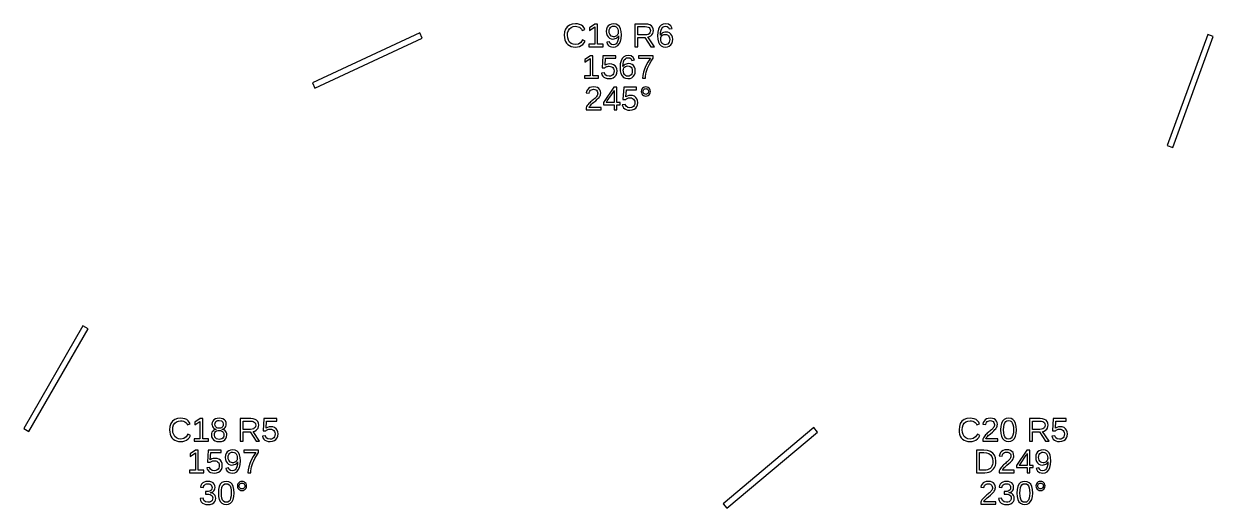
# Model space of a CAD drawing. Extents: x 195 to 2890, y 70 to 1529.
# Drawn here: x 1923.3 to 2224.7, y 480.1 to 603 of the extents above; entities that cross this region are included whole.
import ezdxf

# ---------------------------------------------------------------- set-up
doc = ezdxf.new("R2010")
doc.units = 0
doc.layers.get('0').update_dxf_attribs({"linetype": 'CONTINUOUS'})

msp = doc.modelspace()

# ---------------------------------------------------------------- linework, layer by layer
for points in [[(2063.63, 597.093), (2064.13, 597.222), (2064.58, 597.437), (2064.97, 597.734), (2065.3, 598.109), (2065.57, 598.564), (2064.94, 598.881), (2064.47, 598.219), (2063.86, 597.821), (2063.13, 597.689), (2062.54, 597.76), (2062.05, 597.974), (2061.64, 598.33), (2061.33, 598.803), (2061.15, 599.368), (2061.08, 600.024), (2061.14, 600.685), (2061.32, 601.244), (2061.61, 601.703), (2062.01, 602.043), (2062.51, 602.247), (2063.09, 602.315), (2063.48, 602.286), (2063.83, 602.198), (2064.14, 602.051), (2064.41, 601.848), (2064.62, 601.593), (2064.78, 601.286), (2065.52, 601.53), (2065.29, 601.961), (2064.99, 602.315), (2064.62, 602.592), (2064.17, 602.791), (2063.66, 602.91), (2063.09, 602.95), (2062.28, 602.863), (2061.59, 602.604), (2061.04, 602.173), (2060.62, 601.589), (2060.38, 600.873), (2060.3, 600.024), (2060.33, 599.441), (2060.44, 598.913), (2060.63, 598.44), (2060.88, 598.028), (2061.2, 597.685), (2061.59, 597.41), (2062.04, 597.21), (2062.54, 597.09), (2063.09, 597.05)], [(2070.12, 597.754), (2068.72, 597.754), (2068.72, 602.864), (2068.05, 602.864), (2066.69, 601.933), (2066.69, 601.241), (2067.99, 602.165), (2067.99, 597.754), (2066.53, 597.754), (2066.53, 597.132), (2070.12, 597.132)], [(2073.3, 597.138), (2073.82, 597.403), (2074.23, 597.844), (2074.53, 598.448), (2074.7, 599.205), (2074.76, 600.114), (2074.71, 600.981), (2074.55, 601.691), (2074.27, 602.242), (2073.89, 602.635), (2073.41, 602.871), (2072.82, 602.95), (2072.27, 602.893), (2071.8, 602.721), (2071.42, 602.435), (2071.14, 602.049), (2070.97, 601.578), (2070.92, 601.021), (2070.97, 600.476), (2071.12, 600.009), (2071.38, 599.617), (2071.72, 599.324), (2072.14, 599.147), (2072.62, 599.089), (2072.92, 599.113), (2073.21, 599.187), (2073.48, 599.31), (2073.72, 599.474), (2073.91, 599.67), (2074.04, 599.898), (2073.99, 599.23), (2073.87, 598.672), (2073.68, 598.226), (2073.42, 597.901), (2073.09, 597.705), (2072.7, 597.64), (2072.26, 597.72), (2071.94, 597.958), (2071.73, 598.356), (2071.03, 598.246), (2071.18, 597.865), (2071.37, 597.56), (2071.61, 597.333), (2071.91, 597.176), (2072.27, 597.082), (2072.69, 597.05)], [(2078.94, 599.512), (2080.72, 599.512), (2082.21, 597.132), (2083.11, 597.132), (2081.48, 599.601), (2081.88, 599.713), (2082.23, 599.896), (2082.51, 600.151), (2082.71, 600.463), (2082.84, 600.821), (2082.88, 601.225), (2082.82, 601.702), (2082.64, 602.104), (2082.35, 602.431), (2081.95, 602.672), (2081.45, 602.816), (2080.86, 602.864), (2078.16, 602.864), (2078.16, 597.132), (2078.94, 597.132)], [(2086.45, 597.108), (2086.9, 597.283), (2087.27, 597.575), (2087.54, 597.967), (2087.71, 598.445), (2087.76, 599.007), (2087.71, 599.528), (2087.55, 599.973), (2087.3, 600.342), (2086.95, 600.618), (2086.53, 600.783), (2086.04, 600.838), (2085.74, 600.817), (2085.46, 600.752), (2085.21, 600.645), (2084.98, 600.496), (2084.8, 600.309), (2084.64, 600.081), (2084.68, 600.761), (2084.8, 601.325), (2084.99, 601.772), (2085.25, 602.096), (2085.57, 602.291), (2085.96, 602.356), (2086.39, 602.278), (2086.7, 602.045), (2086.9, 601.656), (2087.6, 601.782), (2087.27, 602.431), (2086.73, 602.82), (2085.97, 602.95), (2085.36, 602.861), (2084.85, 602.595), (2084.45, 602.152), (2084.15, 601.544), (2083.98, 600.782), (2083.92, 599.866), (2083.97, 599.022), (2084.14, 598.323), (2084.43, 597.77), (2084.82, 597.37), (2085.31, 597.13), (2085.91, 597.05)], [(2024.32, 599.32), (2023.68, 600.68), (1996.49, 588.001), (1997.13, 586.642)], [(2072.47, 599.707), (2072.19, 599.828), (2071.97, 600.03), (2071.8, 600.302), (2071.69, 600.633), (2071.66, 601.021), (2071.69, 601.403), (2071.8, 601.727), (2071.97, 601.996), (2072.19, 602.196), (2072.47, 602.316), (2072.8, 602.356), (2073.13, 602.309), (2073.41, 602.169), (2073.65, 601.935), (2073.83, 601.624), (2073.93, 601.253), (2073.97, 600.822), (2073.95, 600.605), (2073.9, 600.404), (2073.81, 600.22), (2073.69, 600.057), (2073.55, 599.92), (2073.38, 599.811), (2073.19, 599.731), (2073, 599.682), (2072.79, 599.666)], [(2078.94, 600.126), (2078.94, 602.242), (2080.78, 602.242), (2081.17, 602.213), (2081.5, 602.125), (2081.76, 601.979), (2081.95, 601.778), (2082.06, 601.524), (2082.1, 601.217), (2082.06, 600.898), (2081.95, 600.63), (2081.76, 600.413), (2081.51, 600.254), (2081.19, 600.158), (2080.81, 600.126)], [(2085.56, 597.687), (2085.28, 597.828), (2085.05, 598.063), (2084.86, 598.372), (2084.75, 598.734), (2084.72, 599.15), (2084.75, 599.474), (2084.86, 599.749), (2085.03, 599.974), (2085.27, 600.14), (2085.54, 600.239), (2085.86, 600.273), (2086.2, 600.235), (2086.48, 600.122), (2086.71, 599.935), (2086.88, 599.678), (2086.98, 599.358), (2087.02, 598.975), (2086.98, 598.589), (2086.88, 598.263), (2086.72, 597.996), (2086.49, 597.798), (2086.21, 597.68), (2085.89, 597.64)], [(2224.7, 599.743), (2223.3, 600.257), (2213.03, 572.066), (2214.44, 571.553)], [(2068.96, 589.754), (2067.56, 589.754), (2067.56, 594.864), (2066.89, 594.864), (2065.53, 593.933), (2065.53, 593.241), (2066.83, 594.165), (2066.83, 589.754), (2065.37, 589.754), (2065.37, 589.132), (2068.96, 589.132)], [(2072.21, 589.108), (2072.7, 589.282), (2073.11, 589.571), (2073.41, 589.961), (2073.59, 590.437), (2073.65, 590.999), (2073.59, 591.497), (2073.43, 591.929), (2073.15, 592.293), (2072.77, 592.569), (2072.32, 592.734), (2071.8, 592.789), (2071.35, 592.749), (2070.96, 592.627), (2070.61, 592.423), (2070.72, 594.242), (2073.32, 594.242), (2073.32, 594.864), (2070.06, 594.864), (2069.87, 591.78), (2070.58, 591.78), (2070.75, 591.915), (2070.92, 592.021), (2071.09, 592.098), (2071.27, 592.15), (2071.45, 592.181), (2071.65, 592.191), (2072, 592.154), (2072.3, 592.043), (2072.55, 591.858), (2072.74, 591.612), (2072.85, 591.321), (2072.89, 590.983), (2072.85, 590.597), (2072.74, 590.271), (2072.56, 590.004), (2072.3, 589.806), (2072, 589.688), (2071.63, 589.648), (2071.07, 589.743), (2070.68, 590.026), (2070.44, 590.499), (2069.7, 590.413), (2069.83, 590.006), (2070.03, 589.668), (2070.32, 589.4), (2070.68, 589.206), (2071.12, 589.089), (2071.62, 589.05)], [(2076.95, 589.108), (2077.41, 589.283), (2077.78, 589.575), (2078.05, 589.967), (2078.21, 590.445), (2078.27, 591.007), (2078.22, 591.528), (2078.06, 591.973), (2077.8, 592.342), (2077.46, 592.618), (2077.04, 592.783), (2076.54, 592.838), (2076.24, 592.817), (2075.97, 592.752), (2075.71, 592.645), (2075.49, 592.496), (2075.3, 592.309), (2075.15, 592.081), (2075.19, 592.761), (2075.3, 593.325), (2075.5, 593.772), (2075.76, 594.096), (2076.08, 594.291), (2076.47, 594.356), (2076.89, 594.278), (2077.21, 594.045), (2077.41, 593.656), (2078.11, 593.782), (2077.78, 594.431), (2077.23, 594.82), (2076.47, 594.95), (2075.87, 594.861), (2075.36, 594.595), (2074.96, 594.152), (2074.66, 593.544), (2074.48, 592.782), (2074.42, 591.866), (2074.48, 591.022), (2074.65, 590.323), (2074.94, 589.77), (2075.33, 589.37), (2075.82, 589.13), (2076.42, 589.05)], [(2080.9, 589.655), (2080.97, 590.166), (2081.07, 590.665), (2081.21, 591.161), (2081.39, 591.662), (2081.61, 592.167), (2081.91, 592.739), (2082.32, 593.44), (2082.85, 594.27), (2082.85, 594.864), (2079.06, 594.864), (2079.06, 594.242), (2082.14, 594.242), (2081.48, 593.228), (2080.97, 592.295), (2080.59, 591.445), (2080.33, 590.648), (2080.17, 589.877), (2080.12, 589.132), (2080.88, 589.132)], [(2076.07, 589.687), (2075.79, 589.828), (2075.55, 590.063), (2075.37, 590.372), (2075.26, 590.734), (2075.22, 591.15), (2075.26, 591.474), (2075.36, 591.749), (2075.54, 591.974), (2075.77, 592.14), (2076.05, 592.239), (2076.37, 592.273), (2076.7, 592.235), (2076.99, 592.122), (2077.22, 591.935), (2077.39, 591.678), (2077.49, 591.358), (2077.52, 590.975), (2077.49, 590.589), (2077.39, 590.263), (2077.22, 589.996), (2077, 589.798), (2076.72, 589.68), (2076.39, 589.64)], [(2069.6, 581.754), (2066.61, 581.754), (2066.71, 581.946), (2066.84, 582.144), (2067.01, 582.346), (2067.21, 582.559), (2067.46, 582.789), (2067.75, 583.036), (2068.26, 583.457), (2068.64, 583.797), (2068.9, 584.057), (2069.09, 584.277), (2069.24, 584.496), (2069.36, 584.716), (2069.44, 584.936), (2069.49, 585.157), (2069.51, 585.379), (2069.46, 585.843), (2069.3, 586.23), (2069.04, 586.541), (2068.69, 586.768), (2068.24, 586.904), (2067.71, 586.95), (2067.21, 586.905), (2066.78, 586.769), (2066.42, 586.543), (2066.13, 586.24), (2065.93, 585.876), (2065.83, 585.448), (2066.58, 585.379), (2066.65, 585.663), (2066.76, 585.901), (2066.94, 586.093), (2067.16, 586.235), (2067.42, 586.319), (2067.71, 586.348), (2068.01, 586.319), (2068.27, 586.232), (2068.48, 586.087), (2068.63, 585.89), (2068.72, 585.646), (2068.75, 585.355), (2068.74, 585.13), (2068.68, 584.921), (2068.59, 584.728), (2068.48, 584.547), (2068.34, 584.37), (2068.17, 584.199), (2067.99, 584.031), (2067.8, 583.863), (2067.59, 583.695), (2067.37, 583.522), (2067.16, 583.34), (2066.94, 583.148), (2066.72, 582.943), (2066.51, 582.724), (2066.31, 582.488), (2066.12, 582.233), (2065.95, 581.953), (2065.8, 581.648), (2065.8, 581.132), (2069.6, 581.132)], [(2073.6, 582.429), (2074.41, 582.429), (2074.41, 583.007), (2073.6, 583.007), (2073.6, 586.864), (2072.83, 586.864), (2070.21, 582.999), (2070.21, 582.429), (2072.91, 582.429), (2072.91, 581.132), (2073.6, 581.132)], [(2070.88, 583.007), (2070.95, 583.089), (2071.17, 583.39), (2072.64, 585.554), (2072.68, 585.618), (2072.73, 585.708), (2072.8, 585.823), (2072.86, 585.932), (2072.89, 586.004), (2072.91, 586.038), (2072.91, 583.007)], [(2077.49, 581.108), (2077.99, 581.282), (2078.4, 581.571), (2078.7, 581.961), (2078.88, 582.437), (2078.94, 582.999), (2078.88, 583.497), (2078.71, 583.929), (2078.43, 584.293), (2078.06, 584.569), (2077.61, 584.734), (2077.08, 584.789), (2076.64, 584.749), (2076.24, 584.627), (2075.9, 584.423), (2076.01, 586.242), (2078.6, 586.242), (2078.6, 586.864), (2075.34, 586.864), (2075.15, 583.78), (2075.87, 583.78), (2076.04, 583.915), (2076.21, 584.021), (2076.38, 584.098), (2076.56, 584.15), (2076.74, 584.181), (2076.93, 584.191), (2077.29, 584.154), (2077.59, 584.043), (2077.84, 583.858), (2078.03, 583.612), (2078.14, 583.321), (2078.17, 582.983), (2078.14, 582.597), (2078.03, 582.271), (2077.84, 582.004), (2077.59, 581.806), (2077.28, 581.688), (2076.92, 581.648), (2076.36, 581.743), (2075.96, 582.026), (2075.73, 582.499), (2074.98, 582.413), (2075.11, 582.006), (2075.32, 581.668), (2075.61, 581.4), (2075.97, 581.206), (2076.4, 581.089), (2076.9, 581.05)], [(2081.25, 584.668), (2081.53, 584.781), (2081.77, 584.968), (2081.96, 585.21), (2082.08, 585.484), (2082.12, 585.79), (2082.08, 586.097), (2081.97, 586.371), (2081.78, 586.612), (2081.53, 586.8), (2081.26, 586.912), (2080.95, 586.95), (2080.64, 586.912), (2080.36, 586.798), (2080.12, 586.608), (2079.93, 586.365), (2079.82, 586.093), (2079.78, 585.79), (2079.82, 585.488), (2079.93, 585.215), (2080.13, 584.972), (2080.37, 584.783), (2080.64, 584.669), (2080.95, 584.631)], [(2080.76, 585.082), (2080.59, 585.154), (2080.44, 585.274), (2080.32, 585.427), (2080.25, 585.599), (2080.23, 585.79), (2080.25, 585.981), (2080.32, 586.154), (2080.44, 586.307), (2080.59, 586.427), (2080.76, 586.499), (2080.95, 586.523), (2081.14, 586.499), (2081.31, 586.429), (2081.46, 586.311), (2081.58, 586.159), (2081.65, 585.986), (2081.67, 585.79), (2081.65, 585.597), (2081.58, 585.424), (2081.46, 585.271), (2081.31, 585.153), (2081.14, 585.082), (2080.95, 585.058)], [(1939.65, 525.606), (1938.35, 526.356), (1923.35, 500.375), (1924.65, 499.625)], [(1963.63, 497.093), (1964.13, 497.222), (1964.58, 497.437), (1964.97, 497.734), (1965.3, 498.109), (1965.57, 498.564), (1964.94, 498.881), (1964.47, 498.219), (1963.86, 497.821), (1963.13, 497.689), (1962.54, 497.76), (1962.05, 497.974), (1961.64, 498.33), (1961.33, 498.803), (1961.15, 499.368), (1961.08, 500.024), (1961.14, 500.685), (1961.32, 501.244), (1961.61, 501.703), (1962.01, 502.043), (1962.51, 502.247), (1963.09, 502.315), (1963.48, 502.286), (1963.83, 502.198), (1964.14, 502.051), (1964.41, 501.848), (1964.62, 501.593), (1964.78, 501.286), (1965.52, 501.53), (1965.29, 501.961), (1964.99, 502.315), (1964.62, 502.592), (1964.17, 502.791), (1963.66, 502.91), (1963.09, 502.95), (1962.28, 502.863), (1961.59, 502.604), (1961.04, 502.173), (1960.62, 501.589), (1960.38, 500.873), (1960.3, 500.024), (1960.33, 499.441), (1960.44, 498.913), (1960.63, 498.44), (1960.88, 498.028), (1961.2, 497.685), (1961.59, 497.41), (1962.04, 497.21), (1962.54, 497.09), (1963.09, 497.05)], [(1970.12, 497.754), (1968.72, 497.754), (1968.72, 502.864), (1968.05, 502.864), (1966.69, 501.933), (1966.69, 501.241), (1967.99, 502.165), (1967.99, 497.754), (1966.53, 497.754), (1966.53, 497.132), (1970.12, 497.132)], [(1973.42, 497.099), (1973.91, 497.247), (1974.29, 497.494), (1974.57, 497.828), (1974.74, 498.24), (1974.8, 498.731), (1974.76, 499.087), (1974.66, 499.401), (1974.49, 499.672), (1974.26, 499.892), (1973.98, 500.047), (1973.64, 500.138), (1973.64, 500.155), (1973.93, 500.247), (1974.18, 500.401), (1974.38, 500.614), (1974.53, 500.873), (1974.62, 501.159), (1974.65, 501.473), (1974.6, 501.895), (1974.44, 502.254), (1974.16, 502.551), (1973.8, 502.773), (1973.35, 502.906), (1972.83, 502.95), (1972.31, 502.905), (1971.88, 502.769), (1971.51, 502.543), (1971.24, 502.244), (1971.08, 501.89), (1971.02, 501.481), (1971.05, 501.167), (1971.14, 500.881), (1971.29, 500.623), (1971.49, 500.407), (1971.74, 500.248), (1972.03, 500.146), (1972.03, 500.13), (1971.72, 500.043), (1971.44, 499.888), (1971.21, 499.666), (1971.03, 499.391), (1970.92, 499.077), (1970.89, 498.722), (1970.94, 498.229), (1971.12, 497.816), (1971.41, 497.486), (1971.8, 497.244), (1972.28, 497.099), (1972.84, 497.05)], [(1972.52, 500.452), (1972.26, 500.538), (1972.05, 500.681), (1971.89, 500.88), (1971.8, 501.13), (1971.77, 501.432), (1971.8, 501.728), (1971.89, 501.971), (1972.04, 502.16), (1972.25, 502.296), (1972.51, 502.377), (1972.83, 502.405), (1973.42, 502.297), (1973.78, 501.972), (1973.89, 501.432), (1973.86, 501.11), (1973.77, 500.853), (1973.62, 500.661), (1973.42, 500.529), (1973.15, 500.45), (1972.84, 500.423)], [(1978.94, 499.512), (1980.72, 499.512), (1982.21, 497.132), (1983.11, 497.132), (1981.48, 499.601), (1981.88, 499.713), (1982.23, 499.896), (1982.51, 500.151), (1982.71, 500.463), (1982.84, 500.821), (1982.88, 501.225), (1982.82, 501.702), (1982.64, 502.104), (1982.35, 502.431), (1981.95, 502.672), (1981.45, 502.816), (1980.86, 502.864), (1978.16, 502.864), (1978.16, 497.132), (1978.94, 497.132)], [(1978.94, 500.126), (1978.94, 502.242), (1980.78, 502.242), (1981.17, 502.213), (1981.5, 502.125), (1981.76, 501.979), (1981.95, 501.778), (1982.06, 501.524), (1982.1, 501.217), (1982.06, 500.898), (1981.95, 500.63), (1981.76, 500.413), (1981.51, 500.254), (1981.19, 500.158), (1980.81, 500.126)], [(1986.33, 497.108), (1986.83, 497.282), (1987.24, 497.571), (1987.54, 497.961), (1987.72, 498.437), (1987.78, 498.999), (1987.72, 499.497), (1987.55, 499.929), (1987.27, 500.293), (1986.9, 500.569), (1986.45, 500.734), (1985.93, 500.789), (1985.48, 500.749), (1985.09, 500.627), (1984.74, 500.423), (1984.85, 502.242), (1987.44, 502.242), (1987.44, 502.864), (1984.18, 502.864), (1983.99, 499.78), (1984.71, 499.78), (1984.88, 499.915), (1985.05, 500.021), (1985.22, 500.098), (1985.4, 500.15), (1985.58, 500.181), (1985.78, 500.191), (1986.13, 500.154), (1986.43, 500.043), (1986.68, 499.858), (1986.87, 499.612), (1986.98, 499.321), (1987.02, 498.983), (1986.98, 498.597), (1986.87, 498.271), (1986.68, 498.004), (1986.43, 497.806), (1986.12, 497.688), (1985.76, 497.648), (1985.2, 497.743), (1984.8, 498.026), (1984.57, 498.499), (1983.83, 498.413), (1983.95, 498.006), (1984.16, 497.668), (1984.45, 497.4), (1984.81, 497.206), (1985.24, 497.089), (1985.74, 497.05)], [(2124.48, 499.425), (2123.52, 500.575), (2100.54, 481.291), (2101.5, 480.142)], [(2163.63, 497.093), (2164.13, 497.222), (2164.58, 497.437), (2164.97, 497.734), (2165.3, 498.109), (2165.57, 498.564), (2164.94, 498.881), (2164.47, 498.219), (2163.86, 497.821), (2163.13, 497.689), (2162.54, 497.76), (2162.05, 497.974), (2161.64, 498.33), (2161.33, 498.803), (2161.15, 499.368), (2161.08, 500.024), (2161.14, 500.685), (2161.32, 501.244), (2161.61, 501.703), (2162.01, 502.043), (2162.51, 502.247), (2163.09, 502.315), (2163.48, 502.286), (2163.83, 502.198), (2164.14, 502.051), (2164.41, 501.848), (2164.62, 501.593), (2164.78, 501.286), (2165.52, 501.53), (2165.29, 501.961), (2164.99, 502.315), (2164.62, 502.592), (2164.17, 502.791), (2163.66, 502.91), (2163.09, 502.95), (2162.28, 502.863), (2161.59, 502.604), (2161.04, 502.173), (2160.62, 501.589), (2160.38, 500.873), (2160.3, 500.024), (2160.33, 499.441), (2160.44, 498.913), (2160.63, 498.44), (2160.88, 498.028), (2161.2, 497.685), (2161.59, 497.41), (2162.04, 497.21), (2162.54, 497.09), (2163.09, 497.05)], [(2170.11, 497.754), (2167.12, 497.754), (2167.21, 497.946), (2167.35, 498.144), (2167.51, 498.346), (2167.72, 498.559), (2167.97, 498.789), (2168.26, 499.036), (2168.76, 499.457), (2169.15, 499.797), (2169.41, 500.057), (2169.59, 500.277), (2169.75, 500.496), (2169.86, 500.716), (2169.95, 500.936), (2170, 501.157), (2170.02, 501.379), (2169.96, 501.843), (2169.81, 502.23), (2169.55, 502.541), (2169.2, 502.768), (2168.75, 502.904), (2168.22, 502.95), (2167.72, 502.905), (2167.29, 502.769), (2166.93, 502.543), (2166.64, 502.24), (2166.44, 501.876), (2166.34, 501.448), (2167.09, 501.379), (2167.15, 501.663), (2167.27, 501.901), (2167.45, 502.093), (2167.67, 502.235), (2167.92, 502.319), (2168.22, 502.348), (2168.52, 502.319), (2168.78, 502.232), (2168.99, 502.087), (2169.14, 501.89), (2169.23, 501.646), (2169.26, 501.355), (2169.25, 501.13), (2169.19, 500.921), (2169.1, 500.728), (2168.98, 500.547), (2168.84, 500.37), (2168.68, 500.199), (2168.5, 500.031), (2168.31, 499.863), (2168.1, 499.695), (2167.88, 499.522), (2167.66, 499.34), (2167.44, 499.148), (2167.23, 498.943), (2167.02, 498.724), (2166.82, 498.488), (2166.63, 498.233), (2166.46, 497.953), (2166.31, 497.648), (2166.31, 497.132), (2170.11, 497.132)], [(2173.44, 497.134), (2173.94, 497.387), (2174.33, 497.807), (2174.61, 498.387), (2174.78, 499.118), (2174.83, 500), (2174.78, 500.894), (2174.62, 501.629), (2174.35, 502.205), (2173.97, 502.619), (2173.47, 502.867), (2172.86, 502.95), (2172.22, 502.868), (2171.72, 502.623), (2171.33, 502.213), (2171.06, 501.64), (2170.9, 500.902), (2170.85, 500), (2170.91, 499.114), (2171.07, 498.382), (2171.35, 497.803), (2171.73, 497.385), (2172.23, 497.134), (2172.83, 497.05)], [(2172.45, 497.711), (2172.13, 497.9), (2171.89, 498.214), (2171.72, 498.664), (2171.62, 499.259), (2171.59, 500), (2171.62, 500.759), (2171.72, 501.362), (2171.89, 501.806), (2172.12, 502.112), (2172.45, 502.295), (2172.86, 502.356), (2173.25, 502.294), (2173.57, 502.108), (2173.8, 501.798), (2173.96, 501.351), (2174.06, 500.751), (2174.09, 500), (2174.06, 499.271), (2173.96, 498.68), (2173.79, 498.226), (2173.55, 497.905), (2173.23, 497.712), (2172.84, 497.648)], [(2178.94, 499.512), (2180.72, 499.512), (2182.21, 497.132), (2183.11, 497.132), (2181.48, 499.601), (2181.88, 499.713), (2182.23, 499.896), (2182.51, 500.151), (2182.71, 500.463), (2182.84, 500.821), (2182.88, 501.225), (2182.82, 501.702), (2182.64, 502.104), (2182.35, 502.431), (2181.95, 502.672), (2181.45, 502.816), (2180.86, 502.864), (2178.16, 502.864), (2178.16, 497.132), (2178.94, 497.132)], [(2178.94, 500.126), (2178.94, 502.242), (2180.78, 502.242), (2181.17, 502.213), (2181.5, 502.125), (2181.76, 501.979), (2181.95, 501.778), (2182.06, 501.524), (2182.1, 501.217), (2182.06, 500.898), (2181.95, 500.63), (2181.76, 500.413), (2181.51, 500.254), (2181.19, 500.158), (2180.81, 500.126)], [(2186.33, 497.108), (2186.83, 497.282), (2187.24, 497.571), (2187.54, 497.961), (2187.72, 498.437), (2187.78, 498.999), (2187.72, 499.497), (2187.55, 499.929), (2187.27, 500.293), (2186.9, 500.569), (2186.45, 500.734), (2185.93, 500.789), (2185.48, 500.749), (2185.09, 500.627), (2184.74, 500.423), (2184.85, 502.242), (2187.44, 502.242), (2187.44, 502.864), (2184.18, 502.864), (2183.99, 499.78), (2184.71, 499.78), (2184.88, 499.915), (2185.05, 500.021), (2185.22, 500.098), (2185.4, 500.15), (2185.58, 500.181), (2185.78, 500.191), (2186.13, 500.154), (2186.43, 500.043), (2186.68, 499.858), (2186.87, 499.612), (2186.98, 499.321), (2187.02, 498.983), (2186.98, 498.597), (2186.87, 498.271), (2186.68, 498.004), (2186.43, 497.806), (2186.12, 497.688), (2185.76, 497.648), (2185.2, 497.743), (2184.8, 498.026), (2184.57, 498.499), (2183.83, 498.413), (2183.95, 498.006), (2184.16, 497.668), (2184.45, 497.4), (2184.81, 497.206), (2185.24, 497.089), (2185.74, 497.05)], [(1972.18, 497.731), (1971.78, 498.126), (1971.64, 498.783), (1971.68, 499.098), (1971.78, 499.365), (1971.96, 499.583), (1972.19, 499.745), (1972.48, 499.842), (1972.83, 499.874), (1973.18, 499.844), (1973.48, 499.754), (1973.72, 499.603), (1973.9, 499.394), (1974, 499.126), (1974.04, 498.8), (1974, 498.42), (1973.91, 498.115), (1973.74, 497.886), (1973.51, 497.727), (1973.22, 497.631), (1972.85, 497.599)], [(1968.96, 489.754), (1967.56, 489.754), (1967.56, 494.864), (1966.89, 494.864), (1965.53, 493.933), (1965.53, 493.241), (1966.83, 494.165), (1966.83, 489.754), (1965.37, 489.754), (1965.37, 489.132), (1968.96, 489.132)], [(1972.21, 489.108), (1972.7, 489.282), (1973.11, 489.571), (1973.41, 489.961), (1973.59, 490.437), (1973.65, 490.999), (1973.59, 491.497), (1973.43, 491.929), (1973.15, 492.293), (1972.77, 492.569), (1972.32, 492.734), (1971.8, 492.789), (1971.35, 492.749), (1970.96, 492.627), (1970.61, 492.423), (1970.72, 494.242), (1973.32, 494.242), (1973.32, 494.864), (1970.06, 494.864), (1969.87, 491.78), (1970.58, 491.78), (1970.75, 491.915), (1970.92, 492.021), (1971.09, 492.098), (1971.27, 492.15), (1971.45, 492.181), (1971.65, 492.191), (1972, 492.154), (1972.3, 492.043), (1972.55, 491.858), (1972.74, 491.612), (1972.85, 491.321), (1972.89, 490.983), (1972.85, 490.597), (1972.74, 490.271), (1972.56, 490.004), (1972.3, 489.806), (1972, 489.688), (1971.63, 489.648), (1971.07, 489.743), (1970.68, 490.026), (1970.44, 490.499), (1969.7, 490.413), (1969.83, 490.006), (1970.03, 489.668), (1970.32, 489.4), (1970.68, 489.206), (1971.12, 489.089), (1971.62, 489.05)], [(1976.78, 489.138), (1977.29, 489.403), (1977.7, 489.844), (1978, 490.448), (1978.18, 491.205), (1978.24, 492.114), (1978.18, 492.981), (1978.02, 493.691), (1977.75, 494.242), (1977.37, 494.635), (1976.88, 494.871), (1976.3, 494.95), (1975.74, 494.893), (1975.28, 494.721), (1974.9, 494.435), (1974.61, 494.049), (1974.45, 493.578), (1974.39, 493.021), (1974.44, 492.476), (1974.6, 492.009), (1974.85, 491.618), (1975.2, 491.324), (1975.61, 491.147), (1976.09, 491.089), (1976.4, 491.113), (1976.69, 491.187), (1976.96, 491.31), (1977.2, 491.474), (1977.38, 491.67), (1977.52, 491.898), (1977.47, 491.23), (1977.35, 490.672), (1977.15, 490.226), (1976.89, 489.901), (1976.57, 489.705), (1976.18, 489.64), (1975.74, 489.72), (1975.41, 489.958), (1975.21, 490.356), (1974.51, 490.246), (1974.65, 489.865), (1974.84, 489.56), (1975.09, 489.333), (1975.39, 489.176), (1975.75, 489.082), (1976.16, 489.05)], [(1975.94, 491.707), (1975.67, 491.828), (1975.44, 492.03), (1975.27, 492.302), (1975.17, 492.633), (1975.14, 493.021), (1975.17, 493.403), (1975.27, 493.727), (1975.44, 493.996), (1975.67, 494.196), (1975.95, 494.316), (1976.27, 494.356), (1976.61, 494.309), (1976.89, 494.169), (1977.12, 493.935), (1977.3, 493.624), (1977.41, 493.253), (1977.44, 492.822), (1977.42, 492.605), (1977.37, 492.404), (1977.29, 492.22), (1977.17, 492.057), (1977.03, 491.92), (1976.86, 491.811), (1976.67, 491.731), (1976.47, 491.682), (1976.27, 491.666)], [(1980.9, 489.655), (1980.97, 490.166), (1981.07, 490.665), (1981.21, 491.161), (1981.39, 491.662), (1981.61, 492.167), (1981.91, 492.739), (1982.32, 493.44), (1982.85, 494.27), (1982.85, 494.864), (1979.06, 494.864), (1979.06, 494.242), (1982.14, 494.242), (1981.48, 493.228), (1980.97, 492.295), (1980.59, 491.445), (1980.33, 490.648), (1980.17, 489.877), (1980.12, 489.132), (1980.88, 489.132)], [(2167.4, 489.171), (2167.89, 489.289), (2168.33, 489.485), (2168.72, 489.756), (2169.05, 490.096), (2169.31, 490.505), (2169.5, 490.973), (2169.62, 491.49), (2169.66, 492.057), (2169.57, 492.886), (2169.31, 493.579), (2168.87, 494.134), (2168.27, 494.54), (2167.52, 494.783), (2166.62, 494.864), (2164.72, 494.864), (2164.72, 489.132), (2166.87, 489.132)], [(2165.5, 489.754), (2165.5, 494.242), (2166.6, 494.242), (2167.28, 494.18), (2167.85, 493.993), (2168.29, 493.682), (2168.62, 493.253), (2168.81, 492.711), (2168.88, 492.057), (2168.85, 491.606), (2168.76, 491.196), (2168.62, 490.828), (2168.43, 490.508), (2168.18, 490.242), (2167.89, 490.031), (2167.55, 489.877), (2167.18, 489.785), (2166.78, 489.754)], [(2174.27, 489.754), (2171.28, 489.754), (2171.38, 489.946), (2171.51, 490.144), (2171.68, 490.346), (2171.89, 490.559), (2172.13, 490.789), (2172.43, 491.036), (2172.93, 491.457), (2173.31, 491.797), (2173.58, 492.057), (2173.76, 492.277), (2173.91, 492.496), (2174.03, 492.716), (2174.12, 492.936), (2174.17, 493.157), (2174.18, 493.379), (2174.13, 493.843), (2173.98, 494.23), (2173.72, 494.541), (2173.36, 494.768), (2172.92, 494.904), (2172.38, 494.95), (2171.89, 494.905), (2171.46, 494.769), (2171.09, 494.543), (2170.8, 494.24), (2170.61, 493.876), (2170.51, 493.448), (2171.26, 493.379), (2171.32, 493.663), (2171.44, 493.901), (2171.61, 494.093), (2171.83, 494.235), (2172.09, 494.319), (2172.38, 494.348), (2172.69, 494.319), (2172.95, 494.232), (2173.15, 494.087), (2173.31, 493.89), (2173.4, 493.646), (2173.43, 493.355), (2173.41, 493.13), (2173.36, 492.921), (2173.27, 492.728), (2173.15, 492.547), (2173.01, 492.37), (2172.85, 492.199), (2172.67, 492.031), (2172.47, 491.863), (2172.26, 491.695), (2172.05, 491.522), (2171.83, 491.34), (2171.61, 491.148), (2171.4, 490.943), (2171.19, 490.724), (2170.98, 490.488), (2170.79, 490.233), (2170.62, 489.953), (2170.48, 489.648), (2170.48, 489.132), (2174.27, 489.132)], [(2178.28, 490.429), (2179.08, 490.429), (2179.08, 491.007), (2178.28, 491.007), (2178.28, 494.864), (2177.51, 494.864), (2174.88, 490.999), (2174.88, 490.429), (2177.58, 490.429), (2177.58, 489.132), (2178.28, 489.132)], [(2182.1, 489.138), (2182.62, 489.403), (2183.03, 489.844), (2183.33, 490.448), (2183.51, 491.205), (2183.57, 492.114), (2183.51, 492.981), (2183.35, 493.691), (2183.07, 494.242), (2182.69, 494.635), (2182.21, 494.871), (2181.63, 494.95), (2181.07, 494.893), (2180.6, 494.721), (2180.22, 494.435), (2179.94, 494.049), (2179.77, 493.578), (2179.72, 493.021), (2179.77, 492.476), (2179.92, 492.009), (2180.18, 491.618), (2180.52, 491.324), (2180.94, 491.147), (2181.42, 491.089), (2181.72, 491.113), (2182.01, 491.187), (2182.28, 491.31), (2182.52, 491.474), (2182.71, 491.67), (2182.84, 491.898), (2182.79, 491.23), (2182.67, 490.672), (2182.48, 490.226), (2182.22, 489.901), (2181.89, 489.705), (2181.5, 489.64), (2181.06, 489.72), (2180.74, 489.958), (2180.53, 490.356), (2179.83, 490.246), (2179.98, 489.865), (2180.17, 489.56), (2180.41, 489.333), (2180.71, 489.176), (2181.07, 489.082), (2181.49, 489.05)], [(2181.27, 491.707), (2180.99, 491.828), (2180.77, 492.03), (2180.6, 492.302), (2180.5, 492.633), (2180.46, 493.021), (2180.5, 493.403), (2180.6, 493.727), (2180.77, 493.996), (2180.99, 494.196), (2181.27, 494.316), (2181.6, 494.356), (2181.93, 494.309), (2182.22, 494.169), (2182.45, 493.935), (2182.63, 493.624), (2182.73, 493.253), (2182.77, 492.822), (2182.75, 492.605), (2182.7, 492.404), (2182.61, 492.22), (2182.49, 492.057), (2182.35, 491.92), (2182.18, 491.811), (2182, 491.731), (2181.8, 491.682), (2181.59, 491.666)], [(2175.56, 491.007), (2175.62, 491.089), (2175.84, 491.39), (2177.31, 493.554), (2177.35, 493.618), (2177.41, 493.708), (2177.47, 493.823), (2177.53, 493.932), (2177.57, 494.004), (2177.58, 494.038), (2177.58, 491.007)], [(1970.6, 481.099), (1971.08, 481.244), (1971.46, 481.486), (1971.74, 481.816), (1971.91, 482.225), (1971.97, 482.714), (1971.93, 483.06), (1971.81, 483.363), (1971.61, 483.626), (1971.34, 483.835), (1971.01, 483.978), (1970.61, 484.057), (1970.61, 484.073), (1970.97, 484.179), (1971.27, 484.335), (1971.5, 484.539), (1971.67, 484.791), (1971.77, 485.089), (1971.81, 485.432), (1971.76, 485.875), (1971.6, 486.247), (1971.33, 486.549), (1970.97, 486.772), (1970.52, 486.905), (1969.99, 486.95), (1969.5, 486.906), (1969.06, 486.774), (1968.7, 486.555), (1968.41, 486.258), (1968.22, 485.892), (1968.11, 485.457), (1968.85, 485.4), (1968.91, 485.678), (1969.03, 485.911), (1969.2, 486.099), (1969.42, 486.237), (1969.68, 486.32), (1969.98, 486.348), (1970.31, 486.318), (1970.58, 486.229), (1970.79, 486.081), (1970.94, 485.882), (1971.03, 485.64), (1971.06, 485.355), (1971.02, 485.068), (1970.91, 484.826), (1970.72, 484.629), (1970.47, 484.483), (1970.16, 484.395), (1969.79, 484.366), (1969.39, 484.366), (1969.39, 483.731), (1969.81, 483.731), (1970.22, 483.702), (1970.57, 483.615), (1970.85, 483.469), (1971.05, 483.271), (1971.17, 483.028), (1971.21, 482.739), (1971.17, 482.41), (1971.07, 482.14), (1970.89, 481.929), (1970.65, 481.778), (1970.36, 481.687), (1970.02, 481.656), (1969.39, 481.769), (1968.98, 482.108), (1968.77, 482.674), (1968.02, 482.604), (1968.13, 482.134), (1968.33, 481.746), (1968.63, 481.443), (1969.02, 481.225), (1969.48, 481.094), (1970.02, 481.05)], [(1975.25, 481.134), (1975.74, 481.387), (1976.14, 481.807), (1976.42, 482.387), (1976.59, 483.118), (1976.64, 484), (1976.59, 484.894), (1976.43, 485.629), (1976.16, 486.205), (1975.78, 486.619), (1975.28, 486.867), (1974.67, 486.95), (1974.03, 486.868), (1973.53, 486.623), (1973.14, 486.213), (1972.87, 485.64), (1972.71, 484.902), (1972.66, 484), (1972.71, 483.114), (1972.88, 482.382), (1973.16, 481.803), (1973.54, 481.385), (1974.04, 481.134), (1974.64, 481.05)], [(1974.25, 481.711), (1973.94, 481.9), (1973.7, 482.214), (1973.53, 482.664), (1973.43, 483.259), (1973.4, 484), (1973.43, 484.759), (1973.53, 485.362), (1973.69, 485.806), (1973.93, 486.112), (1974.26, 486.295), (1974.67, 486.356), (1975.06, 486.294), (1975.38, 486.108), (1975.61, 485.798), (1975.77, 485.351), (1975.87, 484.751), (1975.9, 484), (1975.86, 483.271), (1975.76, 482.68), (1975.6, 482.226), (1975.36, 481.905), (1975.04, 481.712), (1974.65, 481.648)], [(1978.94, 484.668), (1979.21, 484.781), (1979.46, 484.968), (1979.65, 485.21), (1979.76, 485.484), (1979.8, 485.79), (1979.76, 486.097), (1979.65, 486.371), (1979.46, 486.612), (1979.22, 486.8), (1978.94, 486.912), (1978.63, 486.95), (1978.32, 486.912), (1978.05, 486.798), (1977.8, 486.608), (1977.62, 486.365), (1977.5, 486.093), (1977.46, 485.79), (1977.5, 485.488), (1977.62, 485.215), (1977.81, 484.972), (1978.05, 484.783), (1978.33, 484.669), (1978.63, 484.631)], [(1978.44, 485.082), (1978.27, 485.154), (1978.12, 485.274), (1978, 485.427), (1977.93, 485.599), (1977.91, 485.79), (1977.93, 485.981), (1978, 486.154), (1978.12, 486.307), (1978.27, 486.427), (1978.44, 486.499), (1978.63, 486.523), (1978.83, 486.499), (1979, 486.429), (1979.15, 486.311), (1979.26, 486.159), (1979.33, 485.986), (1979.36, 485.79), (1979.33, 485.597), (1979.26, 485.424), (1979.15, 485.271), (1978.99, 485.153), (1978.82, 485.082), (1978.63, 485.058)], [(2169.6, 481.754), (2166.61, 481.754), (2166.71, 481.946), (2166.84, 482.144), (2167.01, 482.346), (2167.21, 482.559), (2167.46, 482.789), (2167.75, 483.036), (2168.26, 483.457), (2168.64, 483.797), (2168.9, 484.057), (2169.09, 484.277), (2169.24, 484.496), (2169.36, 484.716), (2169.44, 484.936), (2169.49, 485.157), (2169.51, 485.379), (2169.46, 485.843), (2169.3, 486.23), (2169.04, 486.541), (2168.69, 486.768), (2168.24, 486.904), (2167.71, 486.95), (2167.21, 486.905), (2166.78, 486.769), (2166.42, 486.543), (2166.13, 486.24), (2165.93, 485.876), (2165.83, 485.448), (2166.58, 485.379), (2166.65, 485.663), (2166.76, 485.901), (2166.94, 486.093), (2167.16, 486.235), (2167.42, 486.319), (2167.71, 486.348), (2168.01, 486.319), (2168.27, 486.232), (2168.48, 486.087), (2168.63, 485.89), (2168.72, 485.646), (2168.75, 485.355), (2168.74, 485.13), (2168.68, 484.921), (2168.59, 484.728), (2168.48, 484.547), (2168.34, 484.37), (2168.17, 484.199), (2167.99, 484.031), (2167.8, 483.863), (2167.59, 483.695), (2167.37, 483.522), (2167.16, 483.34), (2166.94, 483.148), (2166.72, 482.943), (2166.51, 482.724), (2166.31, 482.488), (2166.12, 482.233), (2165.95, 481.953), (2165.8, 481.648), (2165.8, 481.132), (2169.6, 481.132)], [(2172.92, 481.099), (2173.4, 481.244), (2173.78, 481.486), (2174.06, 481.816), (2174.23, 482.225), (2174.28, 482.714), (2174.24, 483.06), (2174.13, 483.363), (2173.93, 483.626), (2173.66, 483.835), (2173.32, 483.978), (2172.93, 484.057), (2172.93, 484.073), (2173.29, 484.179), (2173.58, 484.335), (2173.82, 484.539), (2173.99, 484.791), (2174.09, 485.089), (2174.13, 485.432), (2174.07, 485.875), (2173.91, 486.247), (2173.65, 486.549), (2173.29, 486.772), (2172.84, 486.905), (2172.31, 486.95), (2171.81, 486.906), (2171.38, 486.774), (2171.02, 486.555), (2170.73, 486.258), (2170.53, 485.892), (2170.43, 485.457), (2171.17, 485.4), (2171.23, 485.678), (2171.34, 485.911), (2171.52, 486.099), (2171.74, 486.237), (2172, 486.32), (2172.3, 486.348), (2172.63, 486.318), (2172.89, 486.229), (2173.1, 486.081), (2173.25, 485.882), (2173.34, 485.64), (2173.37, 485.355), (2173.34, 485.068), (2173.23, 484.826), (2173.04, 484.629), (2172.79, 484.483), (2172.48, 484.395), (2172.11, 484.366), (2171.71, 484.366), (2171.71, 483.731), (2172.12, 483.731), (2172.54, 483.702), (2172.89, 483.615), (2173.16, 483.469), (2173.36, 483.271), (2173.48, 483.028), (2173.52, 482.739), (2173.49, 482.41), (2173.38, 482.14), (2173.21, 481.929), (2172.97, 481.778), (2172.68, 481.687), (2172.34, 481.656), (2171.71, 481.769), (2171.29, 482.108), (2171.09, 482.674), (2170.33, 482.604), (2170.45, 482.134), (2170.65, 481.746), (2170.95, 481.443), (2171.34, 481.225), (2171.8, 481.094), (2172.34, 481.05)], [(2177.56, 481.134), (2178.06, 481.387), (2178.45, 481.807), (2178.73, 482.387), (2178.9, 483.118), (2178.96, 484), (2178.91, 484.894), (2178.75, 485.629), (2178.48, 486.205), (2178.1, 486.619), (2177.6, 486.867), (2176.98, 486.95), (2176.35, 486.868), (2175.84, 486.623), (2175.46, 486.213), (2175.19, 485.64), (2175.03, 484.902), (2174.98, 484), (2175.03, 483.114), (2175.2, 482.382), (2175.47, 481.803), (2175.86, 481.385), (2176.35, 481.134), (2176.96, 481.05)], [(2176.57, 481.711), (2176.25, 481.9), (2176.02, 482.214), (2175.85, 482.664), (2175.75, 483.259), (2175.72, 484), (2175.75, 484.759), (2175.85, 485.362), (2176.01, 485.806), (2176.25, 486.112), (2176.57, 486.295), (2176.98, 486.356), (2177.38, 486.294), (2177.7, 486.108), (2177.93, 485.798), (2178.09, 485.351), (2178.18, 484.751), (2178.22, 484), (2178.18, 483.271), (2178.08, 482.68), (2177.91, 482.226), (2177.68, 481.905), (2177.36, 481.712), (2176.97, 481.648)], [(2181.25, 484.668), (2181.53, 484.781), (2181.77, 484.968), (2181.96, 485.21), (2182.08, 485.484), (2182.12, 485.79), (2182.08, 486.097), (2181.97, 486.371), (2181.78, 486.612), (2181.53, 486.8), (2181.26, 486.912), (2180.95, 486.95), (2180.64, 486.912), (2180.36, 486.798), (2180.12, 486.608), (2179.93, 486.365), (2179.82, 486.093), (2179.78, 485.79), (2179.82, 485.488), (2179.93, 485.215), (2180.13, 484.972), (2180.37, 484.783), (2180.64, 484.669), (2180.95, 484.631)], [(2180.76, 485.082), (2180.59, 485.154), (2180.44, 485.274), (2180.32, 485.427), (2180.25, 485.599), (2180.23, 485.79), (2180.25, 485.981), (2180.32, 486.154), (2180.44, 486.307), (2180.59, 486.427), (2180.76, 486.499), (2180.95, 486.523), (2181.14, 486.499), (2181.31, 486.429), (2181.46, 486.311), (2181.58, 486.159), (2181.65, 485.986), (2181.67, 485.79), (2181.65, 485.597), (2181.58, 485.424), (2181.46, 485.271), (2181.31, 485.153), (2181.14, 485.082), (2180.95, 485.058)]]:
    msp.add_lwpolyline(points, close=True)

doc.saveas('drawing.dxf')
